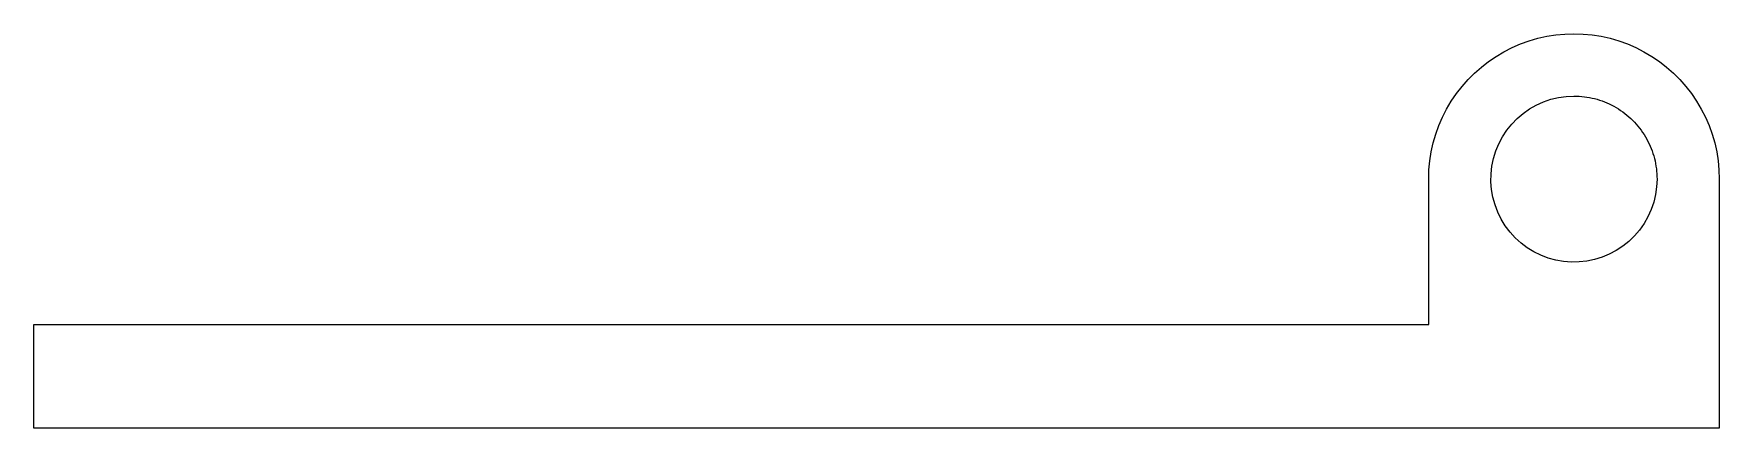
# Model space of a CAD drawing. Header units: metres. Extents: x -53.1 to 28.1, y 0 to 19.
import ezdxf

# ---------------------------------------------------------------- set-up
doc = ezdxf.new("R2010")
doc.units = ezdxf.units.M

msp = doc.modelspace()

# ---------------------------------------------------------------- linework, layer by layer
for points in [[(14.1, 12), (14.114, 12.44), (14.155, 12.877), (14.224, 13.312), (14.32, 13.741), (14.443, 14.163), (14.592, 14.577), (14.766, 14.98), (14.966, 15.372), (15.19, 15.751), (15.437, 16.114), (15.706, 16.462), (15.997, 16.792), (16.308, 17.103), (16.638, 17.394), (16.986, 17.663), (17.349, 17.91), (17.728, 18.134), (18.12, 18.334), (18.523, 18.508), (18.937, 18.657), (19.359, 18.78), (19.788, 18.876), (20.223, 18.945), (20.66, 18.986), (21.1, 19), (21.54, 18.986), (21.977, 18.945), (22.412, 18.876), (22.841, 18.78), (23.263, 18.657), (23.677, 18.508), (24.08, 18.334), (24.472, 18.134), (24.851, 17.91), (25.214, 17.663), (25.562, 17.394), (25.892, 17.103), (26.203, 16.792), (26.494, 16.462), (26.763, 16.114), (27.01, 15.751), (27.234, 15.372), (27.434, 14.98), (27.608, 14.577), (27.757, 14.163), (27.88, 13.741), (27.976, 13.312), (28.045, 12.877), (28.086, 12.44), (28.1, 12)], [(25.1, 12), (25.082, 11.624), (25.029, 11.25), (24.941, 10.884), (24.819, 10.528), (24.664, 10.184), (24.477, 9.857), (24.261, 9.548), (24.016, 9.262), (23.745, 9), (23.451, 8.764), (23.136, 8.557), (22.803, 8.381), (22.455, 8.236), (22.095, 8.126), (21.726, 8.049), (21.351, 8.008), (20.974, 8.002), (20.599, 8.032), (20.227, 8.096), (19.864, 8.196), (19.511, 8.329), (19.173, 8.495), (18.852, 8.692), (18.55, 8.918), (18.272, 9.172), (18.018, 9.45), (17.792, 9.752), (17.595, 10.073), (17.429, 10.411), (17.296, 10.764), (17.196, 11.127), (17.132, 11.499), (17.102, 11.874), (17.108, 12.251), (17.149, 12.626), (17.226, 12.995), (17.336, 13.355), (17.481, 13.703), (17.657, 14.036), (17.864, 14.351), (18.1, 14.645), (18.362, 14.916), (18.648, 15.161), (18.957, 15.377), (19.284, 15.564), (19.628, 15.719), (19.984, 15.841), (20.35, 15.929), (20.724, 15.982), (21.1, 16)], [(21.1, 16), (21.226, 15.998), (21.351, 15.992), (21.476, 15.982), (21.601, 15.968), (21.726, 15.951), (21.85, 15.929), (21.973, 15.904), (22.095, 15.874), (22.216, 15.841), (22.336, 15.804), (22.455, 15.764), (22.572, 15.719), (22.689, 15.671), (22.803, 15.619), (22.916, 15.564), (23.027, 15.505), (23.136, 15.443), (23.243, 15.377), (23.348, 15.308), (23.451, 15.236), (23.552, 15.161), (23.65, 15.082), (23.745, 15), (23.838, 14.916), (23.928, 14.828), (24.016, 14.738), (24.1, 14.645), (24.182, 14.55), (24.261, 14.452), (24.336, 14.351), (24.408, 14.248), (24.477, 14.143), (24.543, 14.036), (24.605, 13.927), (24.664, 13.816), (24.719, 13.703), (24.771, 13.589), (24.819, 13.472), (24.864, 13.355), (24.904, 13.236), (24.941, 13.116), (24.974, 12.995), (25.004, 12.873), (25.029, 12.75), (25.051, 12.626), (25.068, 12.501), (25.082, 12.376), (25.092, 12.251), (25.098, 12.126), (25.1, 12)], [(14.1, 5), (14.1, 5.14), (14.1, 5.28), (14.1, 5.42), (14.1, 5.56), (14.1, 5.7), (14.1, 5.84), (14.1, 5.98), (14.1, 6.12), (14.1, 6.26), (14.1, 6.4), (14.1, 6.54), (14.1, 6.68), (14.1, 6.82), (14.1, 6.96), (14.1, 7.1), (14.1, 7.24), (14.1, 7.38), (14.1, 7.52), (14.1, 7.66), (14.1, 7.8), (14.1, 7.94), (14.1, 8.08), (14.1, 8.22), (14.1, 8.36), (14.1, 8.5), (14.1, 8.64), (14.1, 8.78), (14.1, 8.92), (14.1, 9.06), (14.1, 9.2), (14.1, 9.34), (14.1, 9.48), (14.1, 9.62), (14.1, 9.76), (14.1, 9.9), (14.1, 10.04), (14.1, 10.18), (14.1, 10.32), (14.1, 10.46), (14.1, 10.6), (14.1, 10.74), (14.1, 10.88), (14.1, 11.02), (14.1, 11.16), (14.1, 11.3), (14.1, 11.44), (14.1, 11.58), (14.1, 11.72), (14.1, 11.86), (14.1, 12)], [(14.1, 5), (14.1, 5.14), (14.1, 5.28), (14.1, 5.42), (14.1, 5.56), (14.1, 5.7), (14.1, 5.84), (14.1, 5.98), (14.1, 6.12), (14.1, 6.26), (14.1, 6.4), (14.1, 6.54), (14.1, 6.68), (14.1, 6.82), (14.1, 6.96), (14.1, 7.1), (14.1, 7.24), (14.1, 7.38), (14.1, 7.52), (14.1, 7.66), (14.1, 7.8), (14.1, 7.94), (14.1, 8.08), (14.1, 8.22), (14.1, 8.36), (14.1, 8.5), (14.1, 8.64), (14.1, 8.78), (14.1, 8.92), (14.1, 9.06), (14.1, 9.2), (14.1, 9.34), (14.1, 9.48), (14.1, 9.62), (14.1, 9.76), (14.1, 9.9), (14.1, 10.04), (14.1, 10.18), (14.1, 10.32), (14.1, 10.46), (14.1, 10.6), (14.1, 10.74), (14.1, 10.88), (14.1, 11.02), (14.1, 11.16), (14.1, 11.3), (14.1, 11.44), (14.1, 11.58), (14.1, 11.72), (14.1, 11.86), (14.1, 12)], [(28.1, 12), (28.1, 11.76), (28.1, 11.52), (28.1, 11.28), (28.1, 11.04), (28.1, 10.8), (28.1, 10.56), (28.1, 10.32), (28.1, 10.08), (28.1, 9.84), (28.1, 9.6), (28.1, 9.36), (28.1, 9.12), (28.1, 8.88), (28.1, 8.64), (28.1, 8.4), (28.1, 8.16), (28.1, 7.92), (28.1, 7.68), (28.1, 7.44), (28.1, 7.2), (28.1, 6.96), (28.1, 6.72), (28.1, 6.48), (28.1, 6.24), (28.1, 6), (28.1, 5.76), (28.1, 5.52), (28.1, 5.28), (28.1, 5.04), (28.1, 4.8), (28.1, 4.56), (28.1, 4.32), (28.1, 4.08), (28.1, 3.84), (28.1, 3.6), (28.1, 3.36), (28.1, 3.12), (28.1, 2.88), (28.1, 2.64), (28.1, 2.4), (28.1, 2.16), (28.1, 1.92), (28.1, 1.68), (28.1, 1.44), (28.1, 1.2), (28.1, 0.96), (28.1, 0.72), (28.1, 0.48), (28.1, 0.24), (28.1, 0)], [(-53.1, 0), (-53.1, 0.1), (-53.1, 0.2), (-53.1, 0.3), (-53.1, 0.4), (-53.1, 0.5), (-53.1, 0.6), (-53.1, 0.7), (-53.1, 0.8), (-53.1, 0.9), (-53.1, 1), (-53.1, 1.1), (-53.1, 1.2), (-53.1, 1.3), (-53.1, 1.4), (-53.1, 1.5), (-53.1, 1.6), (-53.1, 1.7), (-53.1, 1.8), (-53.1, 1.9), (-53.1, 2), (-53.1, 2.1), (-53.1, 2.2), (-53.1, 2.3), (-53.1, 2.4), (-53.1, 2.5), (-53.1, 2.6), (-53.1, 2.7), (-53.1, 2.8), (-53.1, 2.9), (-53.1, 3), (-53.1, 3.1), (-53.1, 3.2), (-53.1, 3.3), (-53.1, 3.4), (-53.1, 3.5), (-53.1, 3.6), (-53.1, 3.7), (-53.1, 3.8), (-53.1, 3.9), (-53.1, 4), (-53.1, 4.1), (-53.1, 4.2), (-53.1, 4.3), (-53.1, 4.4), (-53.1, 4.5), (-53.1, 4.6), (-53.1, 4.7), (-53.1, 4.8), (-53.1, 4.9), (-53.1, 5)], [(-53.1, 5), (-51.756, 5), (-50.412, 5), (-49.068, 5), (-47.724, 5), (-46.38, 5), (-45.036, 5), (-43.692, 5), (-42.348, 5), (-41.004, 5), (-39.66, 5), (-38.316, 5), (-36.972, 5), (-35.628, 5), (-34.284, 5), (-32.94, 5), (-31.596, 5), (-30.252, 5), (-28.908, 5), (-27.564, 5), (-26.22, 5), (-24.876, 5), (-23.532, 5), (-22.188, 5), (-20.844, 5), (-19.5, 5), (-18.156, 5), (-16.812, 5), (-15.468, 5), (-14.124, 5), (-12.78, 5), (-11.436, 5), (-10.092, 5), (-8.748, 5), (-7.404, 5), (-6.06, 5), (-4.716, 5), (-3.372, 5), (-2.028, 5), (-0.684, 5), (0.66, 5), (2.004, 5), (3.348, 5), (4.692, 5), (6.036, 5), (7.38, 5), (8.724, 5), (10.068, 5), (11.412, 5), (12.756, 5), (14.1, 5)], [(-20, 5), (-19.318, 5), (-18.636, 5), (-17.954, 5), (-17.272, 5), (-16.59, 5), (-15.908, 5), (-15.226, 5), (-14.544, 5), (-13.862, 5), (-13.18, 5), (-12.498, 5), (-11.816, 5), (-11.134, 5), (-10.452, 5), (-9.77, 5), (-9.088, 5), (-8.406, 5), (-7.724, 5), (-7.042, 5), (-6.36, 5), (-5.678, 5), (-4.996, 5), (-4.314, 5), (-3.632, 5), (-2.95, 5), (-2.268, 5), (-1.586, 5), (-0.904, 5), (-0.222, 5), (0.46, 5), (1.142, 5), (1.824, 5), (2.506, 5), (3.188, 5), (3.87, 5), (4.552, 5), (5.234, 5), (5.916, 5), (6.598, 5), (7.28, 5), (7.962, 5), (8.644, 5), (9.326, 5), (10.008, 5), (10.69, 5), (11.372, 5), (12.054, 5), (12.736, 5), (13.418, 5), (14.1, 5)], [(28.1, 0), (26.476, 0), (24.852, 0), (23.228, 0), (21.604, 0), (19.98, 0), (18.356, 0), (16.732, 0), (15.108, 0), (13.484, 0), (11.86, 0), (10.236, 0), (8.612, 0), (6.988, 0), (5.364, 0), (3.74, 0), (2.116, 0), (0.492, 0), (-1.132, 0), (-2.756, 0), (-4.38, 0), (-6.004, 0), (-7.628, 0), (-9.252, 0), (-10.876, 0), (-12.5, 0), (-14.124, 0), (-15.748, 0), (-17.372, 0), (-18.996, 0), (-20.62, 0), (-22.244, 0), (-23.868, 0), (-25.492, 0), (-27.116, 0), (-28.74, 0), (-30.364, 0), (-31.988, 0), (-33.612, 0), (-35.236, 0), (-36.86, 0), (-38.484, 0), (-40.108, 0), (-41.732, 0), (-43.356, 0), (-44.98, 0), (-46.604, 0), (-48.228, 0), (-49.852, 0), (-51.476, 0), (-53.1, 0)]]:
    msp.add_lwpolyline(points)

doc.saveas('drawing.dxf')
